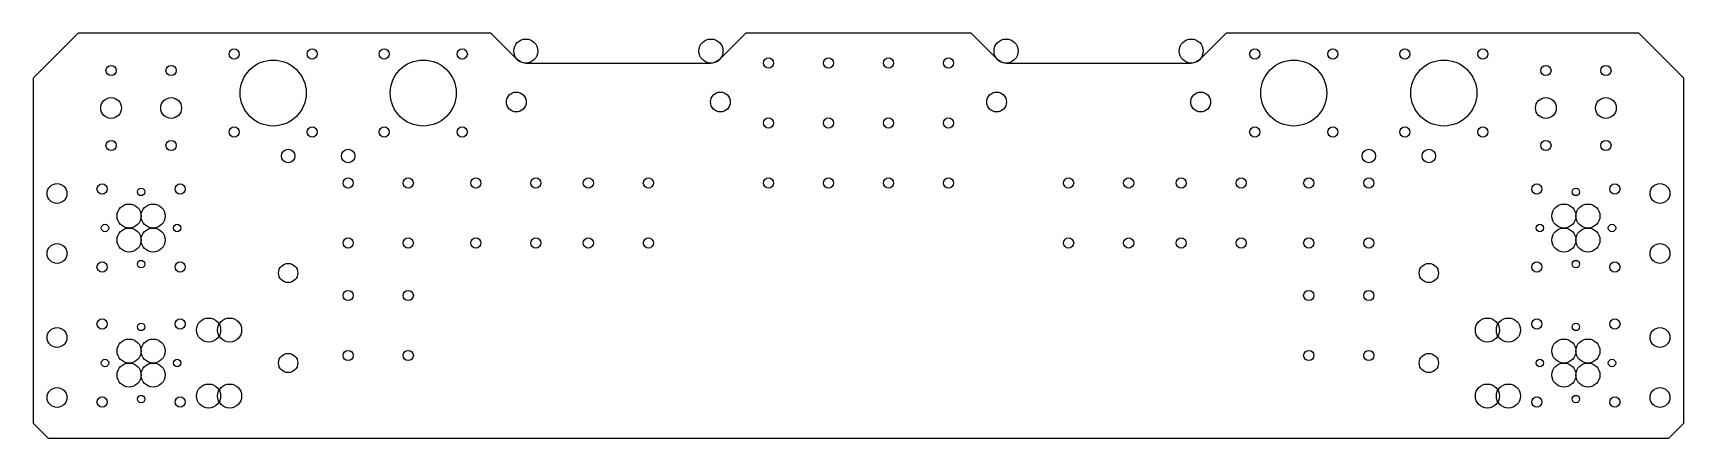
# Model space of a CAD drawing. Header units: metres. Extents: x 0 to 550, y 0 to 135.
import ezdxf

# ---------------------------------------------------------------- set-up
doc = ezdxf.new("R2010")
doc.units = ezdxf.units.M

msp = doc.modelspace()

# ---------------------------------------------------------------- linework, layer by layer
at = {"layer": 'BOHRUNG'}
for centre, radius in [((164.157, 129), 4), ((225.843, 129), 4), ((324.157, 129), 4), ((385.843, 129), 4), ((67, 128), 1.7), ((93, 128), 1.7), ((117, 128), 1.7), ((143, 128), 1.7), ((245, 125), 1.7), ((265, 125), 1.7), ((285, 125), 1.7), ((305, 125), 1.7), ((407, 128), 1.7), ((433, 128), 1.7), ((457, 128), 1.7), ((483, 128), 1.7), ((26, 122.5), 1.7), ((46, 122.5), 1.7), ((80, 115), 11), ((130, 115), 11), ((420, 115), 11), ((470, 115), 11), ((504, 122.5), 1.7), ((524, 122.5), 1.7), ((26, 110), 3.46), ((46, 110), 3.46), ((504, 110), 3.46), ((524, 110), 3.46), ((245, 105), 1.7), ((265, 105), 1.7), ((285, 105), 1.7), ((305, 105), 1.7), ((26, 97.5), 1.7), ((46, 97.5), 1.7), ((67, 102), 1.7), ((93, 102), 1.7), ((117, 102), 1.7), ((143, 102), 1.7), ((407, 102), 1.7), ((433, 102), 1.7), ((457, 102), 1.7), ((483, 102), 1.7), ((504, 97.5), 1.7), ((524, 97.5), 1.7), ((85, 94), 2.25), ((105, 94), 2.25), ((445, 94), 2.25), ((465, 94), 2.25), ((23, 83), 1.7), ((49, 83), 1.7), ((105, 85), 1.7), ((125, 85), 1.7), ((147.5, 85), 1.7), ((167.5, 85), 1.7), ((185, 85), 1.7), ((205, 85), 1.7), ((245, 85), 1.7), ((265, 85), 1.7), ((285, 85), 1.7), ((305, 85), 1.7), ((345, 85), 1.7), ((365, 85), 1.7), ((382.5, 85), 1.7), ((402.5, 85), 1.7), ((425, 85), 1.7), ((445, 85), 1.7), ((501, 83), 1.7), ((527, 83), 1.7), ((32, 74), 4), ((40, 74), 4), ((510, 74), 4), ((518, 74), 4), ((32, 66), 4), ((40, 66), 4), ((105, 65), 1.7), ((125, 65), 1.7), ((147.5, 65), 1.7), ((167.5, 65), 1.7), ((185, 65), 1.7), ((205, 65), 1.7), ((345, 65), 1.7), ((365, 65), 1.7), ((382.5, 65), 1.7), ((402.5, 65), 1.7), ((425, 65), 1.7), ((445, 65), 1.7), ((510, 66), 4), ((518, 66), 4), ((8, 61.5), 3.3), ((542, 61.5), 3.3), ((23, 57), 1.7), ((49, 57), 1.7), ((501, 57), 1.7), ((527, 57), 1.7), ((105, 47.5), 1.7), ((125, 47.5), 1.7), ((425, 47.5), 1.7), ((445, 47.5), 1.7), ((23, 38), 1.7), ((49, 38), 1.7), ((58.5, 36), 4), ((65.5, 36), 4), ((484.5, 36), 4), ((491.5, 36), 4), ((501, 38), 1.7), ((527, 38), 1.7), ((8, 33.5), 3.3), ((32, 29), 4), ((40, 29), 4), ((510, 29), 4), ((518, 29), 4), ((542, 33.5), 3.3), ((105, 27.5), 1.7), ((125, 27.5), 1.7), ((425, 27.5), 1.7), ((445, 27.5), 1.7), ((32, 21), 4), ((40, 21), 4), ((510, 21), 4), ((518, 21), 4), ((58.5, 14), 4), ((65.5, 14), 4), ((484.5, 14), 4), ((491.5, 14), 4), ((23, 12), 1.7), ((49, 12), 1.7), ((501, 12), 1.7), ((527, 12), 1.7)]:
    msp.add_circle(centre, radius, dxfattribs=at)
at = {"layer": 'GEWINDE_M3'}
for centre in [(36, 82.021), (514, 82.021), (23.979, 70), (48.021, 70), (501.979, 70), (526.021, 70), (36, 57.979), (514, 57.979), (36, 37.021), (514, 37.021), (23.979, 25), (48.021, 25), (501.979, 25), (526.021, 25), (36, 12.979), (514, 12.979)]:
    msp.add_circle(centre, 1.23, dxfattribs=at)
at = {"layer": 'KONTUR'}
for p, q in [((15, 135), (0, 120)), ((152.5, 135), (15, 135)), ((161.328, 126.172), (152.5, 135)), ((237.5, 135), (228.672, 126.172)), ((312.5, 135), (237.5, 135)), ((321.328, 126.172), (312.5, 135)), ((397.5, 135), (388.672, 126.172)), ((535, 135), (397.5, 135)), ((550, 120), (535, 135)), ((161.328, 126.172), (162.157, 125.536)), ((162.157, 125.536), (163.122, 125.136)), ((163.122, 125.136), (164.157, 125)), ((164.157, 125), (225.843, 125)), ((225.843, 125), (226.878, 125.136)), ((226.878, 125.136), (227.843, 125.536)), ((227.843, 125.536), (228.672, 126.172)), ((321.328, 126.172), (322.157, 125.536)), ((322.157, 125.536), (323.122, 125.136)), ((323.122, 125.136), (324.157, 125)), ((324.157, 125), (385.843, 125)), ((385.843, 125), (386.878, 125.136)), ((386.878, 125.136), (387.843, 125.536)), ((387.843, 125.536), (388.672, 126.172)), ((0, 120), (0, 5)), ((550, 5), (550, 120)), ((0, 5), (5, 0)), ((5, 0), (545, 0)), ((545, 0), (550, 5))]:
    msp.add_line(p, q, dxfattribs=at)
at = {"layer": 'SENKUNG'}
for centre, radius in [((161, 112), 3.3), ((229, 112), 3.3), ((321, 112), 3.3), ((389, 112), 3.3), ((8, 81.5), 3.3), ((542, 81.5), 3.3), ((85, 55), 3.2), ((465, 55), 3.2), ((85, 25), 3.2), ((465, 25), 3.2), ((8, 13.5), 3.3), ((542, 13.5), 3.3)]:
    msp.add_circle(centre, radius, dxfattribs=at)

doc.saveas('drawing.dxf')
